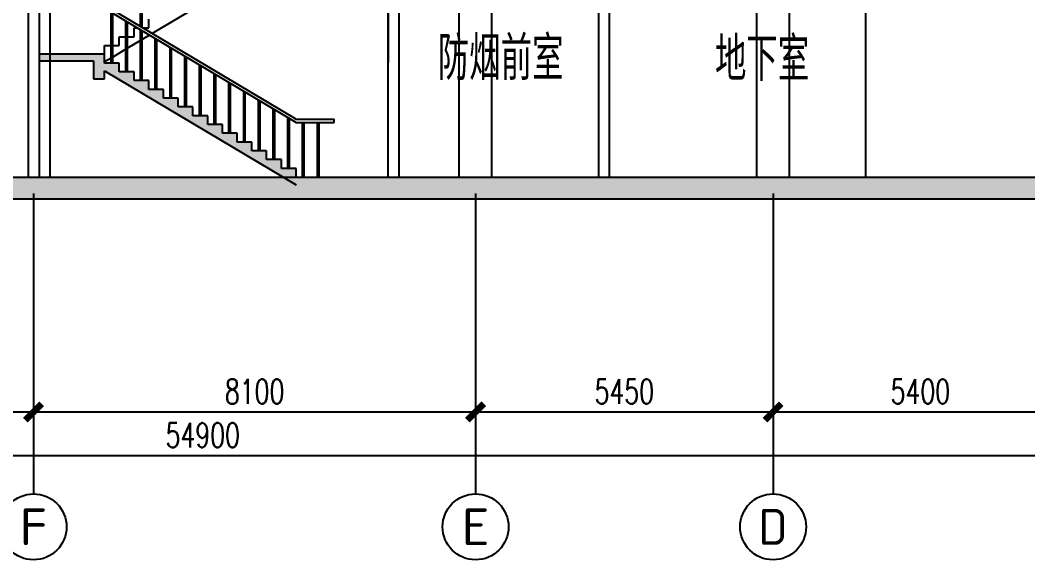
# Model space of a CAD drawing. Extents: x -1 to 1050000, y -900000 to 0.
# Drawn here: x 547373 to 565838, y -156909 to -147025 of the extents above; entities that cross this region are included whole.
import ezdxf
from ezdxf.enums import TextEntityAlignment as Align

# ---------------------------------------------------------------- set-up
doc = ezdxf.new("R2010")
doc.units = 0
doc.header["$LTSCALE"] = 1000
doc.header["$MEASUREMENT"] = 0
for name, color, linetype in [('AXIS', 3, 'Continuous'), ('AXIS_TEXT', 7, 'Continuous'), ('COLUMN', 9, 'Continuous'), ('E_LINE', 7, 'Continuous'), ('FLOOR-100', 173, 'Continuous'), ('PUB_HATCH', 8, 'Continuous'), ('S_E_STAIR', 4, 'Continuous'), ('S_STAIR', 9, 'Continuous'), ('S_WALL', 9, 'Continuous'), ('Text', 7, 'Continuous')]:
    doc.layers.add(name, color=color, linetype=linetype)
doc.layers.add('DOTE', color=1, linetype='Continuous', plot=False)
doc.styles.add('_TCH_AXIS', font='tssdeng.shx', dxfattribs={"bigfont": 'GBCBIG.shx'})
doc.styles.add('_TCH_DIM_T3', font='SIMPLEX', dxfattribs={"width": 0.705882, "bigfont": 'GBCBIG'})
doc.styles.add('COMPLEX', font='COMPLEX')
doc.styles.get("Standard").update_dxf_attribs({"font": 'gbenor.shx', "bigfont": 'gbcbig.shx'})
doc.dimstyles.new('_TCH_ARCH&&100', dxfattribs={"dimtxt": 297.5, "dimasz": 100, "dimexe": 250, "dimexo": 300, "dimgap": 126.25, "dimtad": 1, "dimdec": 0, "dimzin": 0, "dimdsep": 46, "dimtxsty": '_TCH_DIM_T3', "dimblk": 'ARCHTICK', "dimcen": 0.09, "dimclrt": 7, "dimazin": 2, "dimtfac": 1, "dimtdec": 0, "dimtix": 1, "dimtmove": 2, "dimatfit": 3, "dimfxl": 1, "dimtolj": 1, "dimtzin": 0, "dimarcsym": 0})

# ---------------------------------------------------------------- blocks, each defined once
blk = doc.blocks.new('_ArchTick')
at = {"color": 0, "linetype": 'ByBlock', "const_width": 0.4}
blk.add_lwpolyline([(-0.5, -0.5), (0.5, 0.5)], dxfattribs=at)
blk = doc.blocks.new('*D517')
at = {"layer": 'AXIS', "color": 0, "lineweight": -2, "transparency": 16777216}
for p, q in [((561169, -152001), (561169, -154451)), ((566569, -152001), (566569, -154451))]:
    blk.add_line(p, q, dxfattribs=at)
at = {"layer": 'AXIS', "color": 0, "transparency": 16777216}
blk.add_line((561169, -154201), (566569, -154201), dxfattribs=at)
at = {"layer": 'Defpoints', "color": 0, "transparency": 16777216}
for p in [(561169, -151701), (566569, -151701), (566569, -154201)]:
    blk.add_point(p, dxfattribs=at)
at = {"layer": 'AXIS', "color": 0, "transparency": 16777216, "xscale": 300, "yscale": 300, "zscale": 300, "rotation": 180}
blk.add_blockref('_ArchTick', (561169, -154201), dxfattribs=at)
at = {"layer": 'AXIS', "color": 0, "transparency": 16777216, "xscale": 300, "yscale": 300, "zscale": 300}
blk.add_blockref('_ArchTick', (566569, -154201), dxfattribs=at)
at = {"layer": 'AXIS', "color": 7, "transparency": 16777216, "insert": (563869, -153826), "char_height": 450, "attachment_point": 5, "style": '_TCH_DIM_T3'}
blk.add_mtext('\\A1;5400', dxfattribs=at)
blk = doc.blocks.new('*D518')
at = {"layer": 'AXIS', "color": 0, "lineweight": -2, "transparency": 16777216}
for p, q in [((555719, -152001), (555719, -154451)), ((561169, -152001), (561169, -154451))]:
    blk.add_line(p, q, dxfattribs=at)
at = {"layer": 'AXIS', "color": 0, "transparency": 16777216}
blk.add_line((555719, -154201), (561169, -154201), dxfattribs=at)
at = {"layer": 'Defpoints', "color": 0, "transparency": 16777216}
for p in [(555719, -151701), (561169, -151701), (561169, -154201)]:
    blk.add_point(p, dxfattribs=at)
at = {"layer": 'AXIS', "color": 0, "transparency": 16777216, "xscale": 300, "yscale": 300, "zscale": 300, "rotation": 180}
blk.add_blockref('_ArchTick', (555719, -154201), dxfattribs=at)
at = {"layer": 'AXIS', "color": 0, "transparency": 16777216, "xscale": 300, "yscale": 300, "zscale": 300}
blk.add_blockref('_ArchTick', (561169, -154201), dxfattribs=at)
at = {"layer": 'AXIS', "color": 7, "transparency": 16777216, "insert": (558444, -153826), "char_height": 450, "attachment_point": 5, "style": '_TCH_DIM_T3'}
blk.add_mtext('\\A1;5450', dxfattribs=at)
blk = doc.blocks.new('*D519')
at = {"layer": 'AXIS', "color": 0, "lineweight": -2, "transparency": 16777216}
for p, q in [((547619, -152001), (547619, -154451)), ((555719, -152001), (555719, -154451))]:
    blk.add_line(p, q, dxfattribs=at)
at = {"layer": 'AXIS', "color": 0, "transparency": 16777216}
blk.add_line((547619, -154201), (555719, -154201), dxfattribs=at)
at = {"layer": 'Defpoints', "color": 0, "transparency": 16777216}
for p in [(547619, -151701), (555719, -151701), (555719, -154201)]:
    blk.add_point(p, dxfattribs=at)
at = {"layer": 'AXIS', "color": 0, "transparency": 16777216, "xscale": 300, "yscale": 300, "zscale": 300, "rotation": 180}
blk.add_blockref('_ArchTick', (547619, -154201), dxfattribs=at)
at = {"layer": 'AXIS', "color": 0, "transparency": 16777216, "xscale": 300, "yscale": 300, "zscale": 300}
blk.add_blockref('_ArchTick', (555719, -154201), dxfattribs=at)
at = {"layer": 'AXIS', "color": 7, "transparency": 16777216, "insert": (551669, -153826), "char_height": 450, "attachment_point": 5, "style": '_TCH_DIM_T3'}
blk.add_mtext('\\A1;8100', dxfattribs=at)
blk = doc.blocks.new('*D520')
at = {"layer": 'AXIS', "color": 0, "lineweight": -2, "transparency": 16777216}
for p, q in [((542269, -152001), (542269, -154451)), ((547619, -152001), (547619, -154451))]:
    blk.add_line(p, q, dxfattribs=at)
at = {"layer": 'AXIS', "color": 0, "transparency": 16777216}
blk.add_line((542269, -154201), (547619, -154201), dxfattribs=at)
at = {"layer": 'Defpoints', "color": 0, "transparency": 16777216}
for p in [(542269, -151701), (547619, -151701), (547619, -154201)]:
    blk.add_point(p, dxfattribs=at)
at = {"layer": 'AXIS', "color": 0, "transparency": 16777216, "xscale": 300, "yscale": 300, "zscale": 300, "rotation": 180}
blk.add_blockref('_ArchTick', (542269, -154201), dxfattribs=at)
at = {"layer": 'AXIS', "color": 0, "transparency": 16777216, "xscale": 300, "yscale": 300, "zscale": 300}
blk.add_blockref('_ArchTick', (547619, -154201), dxfattribs=at)
at = {"layer": 'AXIS', "color": 7, "transparency": 16777216, "insert": (544944, -153826), "char_height": 450, "attachment_point": 5, "style": '_TCH_DIM_T3'}
blk.add_mtext('\\A1;5350', dxfattribs=at)
blk = doc.blocks.new('*D533')
at = {"layer": 'AXIS', "color": 0, "lineweight": -2, "transparency": 16777216}
for p, q in [((523269, -152001), (523269, -155251)), ((578169, -152001), (578169, -155251))]:
    blk.add_line(p, q, dxfattribs=at)
at = {"layer": 'AXIS', "color": 0, "transparency": 16777216}
blk.add_line((523269, -155001), (578169, -155001), dxfattribs=at)
at = {"layer": 'Defpoints', "color": 0, "transparency": 16777216}
for p in [(523269, -151701), (578169, -151701), (578169, -155001)]:
    blk.add_point(p, dxfattribs=at)
at = {"layer": 'AXIS', "color": 0, "transparency": 16777216, "xscale": 300, "yscale": 300, "zscale": 300, "rotation": 180}
blk.add_blockref('_ArchTick', (523269, -155001), dxfattribs=at)
at = {"layer": 'AXIS', "color": 0, "transparency": 16777216, "xscale": 300, "yscale": 300, "zscale": 300}
blk.add_blockref('_ArchTick', (578169, -155001), dxfattribs=at)
at = {"layer": 'AXIS', "color": 7, "transparency": 16777216, "insert": (550719, -154626), "char_height": 450, "attachment_point": 5, "style": '_TCH_DIM_T3'}
blk.add_mtext('\\A1;54900', dxfattribs=at)
blk = doc.blocks.new('_AXISO')
blk.add_circle((0, 0), 0.5)
at = {"layer": 'AXIS_TEXT', "style": 'COMPLEX', "width": 1.041667}
blk.add_attdef('A', text='', height=0.56, dxfattribs=at).set_placement((-0.25, -0.28), (0.25, -0.28), align=Align.FIT)

msp = doc.modelspace()

# ---------------------------------------------------------------- hatches: boundary and pattern name
at = {"layer": 'FLOOR-100'}
h = msp.add_hatch(color=256, dxfattribs=at)
h.dxf.hatch_style = 1
h.paths.add_polyline_path([(523168.88, -149900.67), (523168.88, -150300.67), (578268.88, -150300.67), (578268.88, -149900.67)])
at = {"layer": 'PUB_HATCH'}
for points in [[(548918.88, -147650.73), (547718.88, -147650.73), (547718.88, -147770.73), (548718.88, -147770.73), (548718.88, -148100.73), (548918.88, -148100.73)], [(552428.88, -149900.73), (552428.88, -149740.02), (552158.88, -149740.02), (552158.88, -149579.3), (551888.88, -149579.3), (551888.88, -149418.59), (551618.88, -149418.59), (551618.88, -149257.88), (551348.88, -149257.88), (551348.88, -149097.16), (551078.88, -149097.16), (551078.88, -148936.45), (550808.88, -148936.45), (550808.88, -148775.73), (550538.88, -148775.73), (550538.88, -148615.02), (550268.88, -148615.02), (550268.88, -148454.3), (549998.88, -148454.3), (549998.88, -148293.59), (549728.88, -148293.59), (549728.88, -148132.88), (549458.88, -148132.88), (549458.88, -147972.16), (549188.88, -147972.16), (549188.88, -147811.45), (548918.88, -147811.45), (548918.88, -147770.73), (548918.88, -147951.1), (552428.88, -150040.38)]]:
    msp.add_hatch(color=256, dxfattribs=at).paths.add_polyline_path(points)

# ---------------------------------------------------------------- linework, layer by layer
at = {"layer": 'AXIS'}
for p, q in [((547618.88, -151700.67), (547618.88, -155700.67)), ((555718.88, -151700.67), (555718.88, -155700.67)), ((561168.88, -151700.67), (561168.88, -155700.67))]:
    msp.add_line(p, q, dxfattribs=at)
at = {"layer": 'COLUMN'}
for p, q in [((547918.88, -75920.67), (547918.88, -149900.67)), ((555418.88, -149900.67), (555418.88, -79100.67)), ((556018.88, -149900.67), (556018.88, -79100.67)), ((560868.88, -149900.67), (560868.88, -82400.67)), ((561468.88, -149900.67), (561468.88, -82400.67))]:
    msp.add_line(p, q, dxfattribs=at)
at = {"layer": 'DOTE'}
for p, q in [((547618.88, -150200.67), (547618.88, -151700.67)), ((555718.88, -150200.67), (555718.88, -151700.67)), ((561168.88, -150200.67), (561168.88, -151700.67))]:
    msp.add_line(p, q, dxfattribs=at)
at = {"layer": 'E_LINE'}
for p, q in [((554318.88, -149900.67), (554318.88, -131900.67)), ((554118.88, -145400.67), (554118.88, -147800.67)), ((557968.88, -145400.67), (557968.88, -147800.67)), ((558168.88, -145400.67), (558168.88, -147800.67))]:
    msp.add_line(p, q, dxfattribs=at)
at = {"layer": 'FLOOR-100'}
msp.add_lwpolyline([(523168.88, -149900.67), (578268.88, -149900.67), (578268.88, -150300.67), (523168.88, -150300.67)], close=True, dxfattribs=at)
at = {"layer": 'S_E_STAIR'}
for p, q in [((552428.88, -145701.1), (549792.18, -147270.56)), ((549608.88, -147161.45), (549608.88, -146239.3)), ((549578.88, -147143.59), (549578.88, -146257.16)), ((552417.06, -148832.98), (548958.88, -146774.54)), ((552417.06, -148892.98), (548958.88, -146834.54)), ((549038.88, -147811.45), (549038.88, -146882.16)), ((549068.88, -147811.45), (549068.88, -146900.02)), ((549308.88, -147972.16), (549308.88, -147042.88)), ((549338.88, -147972.16), (549338.88, -147060.73)), ((549728.88, -147168.59), (549728.88, -147007.88)), ((549188.88, -147490.02), (549188.88, -147329.3)), ((549188.88, -147329.3), (549308.88, -147329.3)), ((549338.88, -147329.3), (549458.88, -147329.3)), ((549458.88, -147329.3), (549458.88, -147168.59)), ((549458.88, -147168.59), (549520.08, -147168.59)), ((549578.88, -148132.88), (549578.88, -147203.59)), ((549608.88, -148132.88), (549608.88, -147221.45)), ((549741.78, -147300.56), (549608.88, -147379.67)), ((549620.88, -147168.59), (549728.88, -147168.59)), ((548918.88, -147650.73), (548918.88, -147490.02)), ((548918.88, -147490.02), (549038.88, -147490.02)), ((549068.88, -147490.02), (549188.88, -147490.02)), ((549578.88, -147397.53), (549338.88, -147540.38)), ((549848.88, -148293.59), (549848.88, -147364.3)), ((549878.88, -148293.59), (549878.88, -147382.16)), ((550118.88, -148454.3), (550118.88, -147525.02)), ((549038.88, -147718.95), (548918.88, -147790.38)), ((549308.88, -147558.24), (549068.88, -147701.1)), ((550148.88, -148454.3), (550148.88, -147542.88)), ((550388.88, -148615.02), (550388.88, -147685.73)), ((550418.88, -148615.02), (550418.88, -147703.59)), ((550658.88, -148775.73), (550658.88, -147846.45)), ((550688.88, -148775.73), (550688.88, -147864.3)), ((550928.88, -148936.45), (550928.88, -148007.16)), ((550958.88, -148936.45), (550958.88, -148025.02)), ((551198.88, -149097.16), (551198.88, -148167.88)), ((551228.88, -149097.16), (551228.88, -148185.73)), ((551468.88, -149257.88), (551468.88, -148328.59)), ((551498.88, -149257.88), (551498.88, -148346.45)), ((551738.88, -149418.59), (551738.88, -148489.3)), ((551768.88, -149418.59), (551768.88, -148507.16)), ((552008.88, -149579.3), (552008.88, -148650.02)), ((552038.88, -149579.3), (552038.88, -148667.88)), ((552278.88, -149740.02), (552278.88, -148810.73)), ((552308.88, -149740.02), (552308.88, -148828.59)), ((552442.63, -148840.02), (553128.88, -148840.02)), ((552442.63, -148900.02), (553128.88, -148900.02)), ((552548.88, -149900.73), (552548.88, -148900.02)), ((552578.88, -149900.73), (552578.88, -148900.02)), ((552818.88, -149900.73), (552818.88, -148900.02)), ((552848.88, -149900.73), (552848.88, -148900.02)), ((553128.88, -148900.02), (553128.88, -148840.02))]:
    msp.add_line(p, q, dxfattribs=at)
for centre in [(552442.63, -148790.02), (552442.63, -148850.02)]:
    msp.add_arc(centre, 50, 239.23728, 270, dxfattribs=at)
at = {"layer": 'S_STAIR'}
for p, q in [((548918.88, -147650.73), (547718.88, -147650.73)), ((547718.88, -147650.73), (547718.88, -147770.73)), ((548918.88, -147811.45), (548918.88, -147650.73)), ((547718.88, -147770.73), (548718.88, -147770.73)), ((548718.88, -147770.73), (548718.88, -148100.73)), ((549188.88, -147811.45), (548918.88, -147811.45)), ((549188.88, -147972.16), (549188.88, -147811.45)), ((548918.88, -147951.1), (552428.88, -150040.38)), ((548918.88, -148100.73), (548918.88, -147951.1)), ((549458.88, -147972.16), (549188.88, -147972.16)), ((549458.88, -148132.88), (549458.88, -147972.16)), ((548718.88, -148100.73), (548918.88, -148100.73)), ((549728.88, -148132.88), (549458.88, -148132.88)), ((549728.88, -148293.59), (549728.88, -148132.88)), ((549998.88, -148293.59), (549728.88, -148293.59)), ((549998.88, -148454.3), (549998.88, -148293.59)), ((550268.88, -148454.3), (549998.88, -148454.3)), ((550268.88, -148615.02), (550268.88, -148454.3)), ((550538.88, -148615.02), (550268.88, -148615.02)), ((550538.88, -148775.73), (550538.88, -148615.02)), ((550808.88, -148775.73), (550538.88, -148775.73)), ((550808.88, -148936.45), (550808.88, -148775.73)), ((551078.88, -148936.45), (550808.88, -148936.45)), ((551078.88, -149097.16), (551078.88, -148936.45)), ((551348.88, -149097.16), (551078.88, -149097.16)), ((551348.88, -149257.88), (551348.88, -149097.16)), ((551618.88, -149257.88), (551348.88, -149257.88)), ((551618.88, -149418.59), (551618.88, -149257.88)), ((551888.88, -149418.59), (551618.88, -149418.59)), ((551888.88, -149579.3), (551888.88, -149418.59)), ((552158.88, -149579.3), (551888.88, -149579.3)), ((552158.88, -149740.02), (552158.88, -149579.3)), ((552428.88, -149740.02), (552158.88, -149740.02)), ((552428.88, -149900.73), (552428.88, -149740.02))]:
    msp.add_line(p, q, dxfattribs=at)
at = {"layer": 'S_WALL'}
for p, q in [((547518.88, -75920.67), (547518.88, -149900.67)), ((547718.88, -75920.67), (547718.88, -149900.67)), ((554118.88, -149900.67), (554118.88, -79100.67)), ((554318.88, -149900.67), (554318.88, -79100.67)), ((557968.88, -79100.67), (557968.88, -149900.67)), ((558168.88, -79100.67), (558168.88, -149900.67)), ((562868.88, -149900.67), (562868.88, -131900.67))]:
    msp.add_line(p, q, dxfattribs=at)

# ---------------------------------------------------------------- block references
at = {"layer": 'AXIS'}
ref = msp.add_blockref('_AXISO', (547618.88, -156304.7), dxfattribs=dict(at, xscale=1208.053691275168, yscale=1208.053691275168, zscale=1208.053691275168))
ref.add_attrib('A', 'F', dxfattribs={"layer": 'AXIS_TEXT', "height": 672.65, "style": '_TCH_AXIS', "width": 1.52381}).set_placement((547362.63, -156641.02), (547875.12, -156641.02), align=Align.FIT)
ref = msp.add_blockref('_AXISO', (555718.88, -156304.7), dxfattribs=dict(at, xscale=1208.053691275168, yscale=1208.053691275168, zscale=1208.053691275168))
ref.add_attrib('A', 'E', dxfattribs={"layer": 'AXIS_TEXT', "height": 672.65, "style": '_TCH_AXIS', "width": 1.52381}).set_placement((555462.63, -156641.02), (555975.12, -156641.02), align=Align.FIT)
ref = msp.add_blockref('_AXISO', (561168.88, -156304.7), dxfattribs=dict(at, xscale=1208.053691275168, yscale=1208.053691275168, zscale=1208.053691275168))
ref.add_attrib('A', 'D', dxfattribs={"layer": 'AXIS_TEXT', "height": 657.27, "style": '_TCH_AXIS', "width": 1.503401}).set_placement((560902.84, -156633.33), (561434.91, -156633.33), align=Align.FIT)

# ---------------------------------------------------------------- texts
at = {"layer": 'Text', "char_height": 800, "attachment_point": 5}
for s, width, insert in [('防烟前室', 2989.6297, (556177.52, -147724.2)), ('地下室', 5600, (560968.88, -147737.44))]:
    msp.add_mtext_dynamic_manual_height_columns(s, width=width, gutter_width=1750, heights=[0], dxfattribs=dict(at, insert=insert))

# ---------------------------------------------------------------- dimensions: what is measured, and where the dimension line sits
at = {"layer": 'AXIS'}
for p1, p2, distance, picture, middle in [((523268.88, -151700.67), (578168.88, -151700.67), -3300, '*D533', (550718.88, -154625.67)), ((542268.88, -151700.67), (547618.88, -151700.67), -2500, '*D520', (544943.88, -153825.67)), ((547618.88, -151700.67), (555718.88, -151700.67), -2500, '*D519', (551668.88, -153825.67)), ((555718.88, -151700.67), (561168.88, -151700.67), -2500, '*D518', (558443.88, -153825.67)), ((561168.88, -151700.67), (566568.88, -151700.67), -2500, '*D517', (563868.88, -153825.67))]:
    dim = msp.add_aligned_dim(p1=p1, p2=p2, distance=distance, dimstyle='_TCH_ARCH&&100', override={"dimtxt": 450, "dimasz": 300, "dimgap": 150, "dimlwd": 65535}, dxfattribs=at)
    dim.commit()
    dim.dimension.update_dxf_attribs({"geometry": picture, "text_midpoint": middle})

doc.saveas('drawing.dxf')
